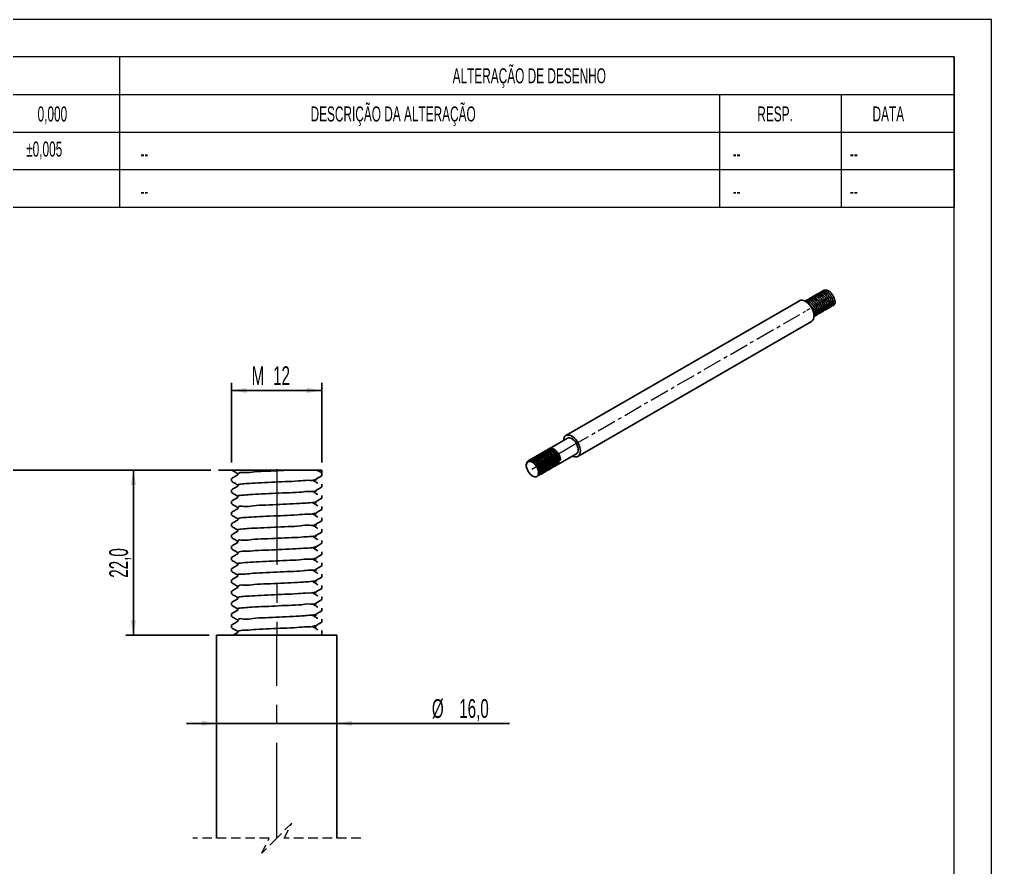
# Model space of a CAD drawing. Header units: millimetres. Extents: x 0 to 210, y 0 to 297.
# Drawn here: x 80.6 to 210, y 184.4 to 297.4 of the extents above; entities that cross this region are included whole.
import ezdxf

# ---------------------------------------------------------------- set-up
doc = ezdxf.new("R2010")
doc.units = ezdxf.units.MM
doc.linetypes.add('CENTERX2', pattern=[20.32, 12.7, -2.54, 2.54, -2.54])
doc.linetypes.add('HIDDEN', pattern=[1.905, 1.27, -0.635])
doc.layers.add('COTAS', color=7, linetype='Continuous')
doc.styles.add('SLDTEXTSTYLE1', font='TXT', dxfattribs={"width": 0.589474})
doc.styles.add('SLDTEXTSTYLE5', font='TXT', dxfattribs={"width": 0.605})
doc.dimstyles.new('SLDDIMSTYLE0', dxfattribs={"dimtxt": 2.5, "dimasz": 2, "dimexe": 0, "dimexo": 0.0625, "dimtad": 1, "dimdec": 1, "dimrnd": 1e-09, "dimzin": 12, "dimdsep": 46, "dimtxsty": 'SLDTEXTSTYLE5', "dimsah": 1, "dimcen": 0.09, "dimadec": 0, "dimazin": 3, "dimtfac": 1, "dimtdec": 3, "dimtofl": 0, "dimtmove": 0, "dimatfit": 3, "dimfxl": 0, "dimfrac": 2, "dimtolj": 1, "dimtzin": 12, "dimarcsym": 0})
doc.dimstyles.new('SLDDIMSTYLE1', dxfattribs={"dimtxt": 2.5, "dimasz": 2, "dimexe": 0, "dimexo": 0.0625, "dimtad": 1, "dimdec": 0, "dimrnd": 1e-09, "dimzin": 12, "dimdsep": 46, "dimtxsty": 'SLDTEXTSTYLE5', "dimsah": 1, "dimcen": 0.09, "dimadec": 0, "dimazin": 3, "dimtfac": 1, "dimtdec": 3, "dimtofl": 0, "dimtmove": 0, "dimatfit": 3, "dimfxl": 0, "dimfrac": 2, "dimtolj": 1, "dimtzin": 12, "dimarcsym": 0})
doc.dimstyles.new('SLDDIMSTYLE2', dxfattribs={"dimtxt": 2.5, "dimasz": 2, "dimexe": 0, "dimexo": 0.0625, "dimtad": 1, "dimdec": 1, "dimrnd": 1e-09, "dimzin": 12, "dimdsep": 46, "dimtxsty": 'SLDTEXTSTYLE5', "dimsah": 1, "dimcen": 0.09, "dimadec": 0, "dimazin": 3, "dimtfac": 1, "dimtdec": 3, "dimtmove": 0, "dimatfit": 0, "dimfxl": 0, "dimfrac": 2, "dimtolj": 1, "dimtzin": 12, "dimarcsym": 0})

# ---------------------------------------------------------------- blocks, each defined once
blk = doc.blocks.new('Bloco2')
at = {"color": 7, "linetype": 'Continuous', "lineweight": 18}
for p, q in [((210.04, 297.06), (0.04, 297.06)), ((210.04, 0.06), (210.04, 297.06)), ((205.04, 292.06), (25.04, 292.06)), ((205.04, 5.06), (205.04, 292.06))]:
    blk.add_line(p, q, dxfattribs=at)
blk = doc.blocks.new('SW_BROKEN_VIEW_0')
at = {"color": 0, "linetype": 'Continuous'}
for p, q in [((-0.77, 127.4), (-3.31, 127.4)), ((-1.56, 19.62), (-4.2, 19.62)), ((0, 0), (-5.55, 0))]:
    blk.add_line(p, q, dxfattribs=at)
blk = doc.blocks.new('_D')
at = {"layer": 'COTAS'}
for p, q in [((106.08, 237.35), (75.83, 237.35)), ((76.83, 237.35), (76.83, 109.95)), ((103.84, 109.95), (75.83, 109.95))]:
    blk.add_line(p, q, dxfattribs=at)
for points in [[(76.83, 237.35), (76.48, 235.35), (77.18, 235.35)], [(76.83, 109.95), (77.18, 111.95), (76.48, 111.95)]]:
    blk.add_solid(points, dxfattribs=at)
at = {"layer": 'COTAS', "insert": (73.61, 169.35), "char_height": 2.5, "attachment_point": 1, "rotation": 90, "style": 'SLDTEXTSTYLE5'}
blk.add_mtext('279,0', dxfattribs=at)
blk = doc.blocks.new('_D_1')
at = {"layer": 'COTAS'}
for p, q in [((106.08, 237.35), (94.75, 237.35)), ((95.75, 237.35), (95.75, 215.35)), ((105.83, 215.35), (94.75, 215.35))]:
    blk.add_line(p, q, dxfattribs=at)
for points in [[(95.75, 237.35), (95.4, 235.35), (96.1, 235.35)], [(95.75, 215.35), (96.1, 217.35), (95.4, 217.35)]]:
    blk.add_solid(points, dxfattribs=at)
at = {"layer": 'COTAS', "insert": (92.53, 223.01), "char_height": 2.5, "attachment_point": 1, "rotation": 90, "style": 'SLDTEXTSTYLE5'}
blk.add_mtext('22,0', dxfattribs=at)
blk = doc.blocks.new('_D_5')
at = {"layer": 'COTAS'}
for p, q in [((108.83, 238.35), (108.83, 248.95)), ((120.83, 238.35), (120.83, 248.95)), ((108.83, 247.95), (120.83, 247.95))]:
    blk.add_line(p, q, dxfattribs=at)
for points in [[(108.83, 247.95), (110.83, 247.6), (110.83, 248.3)], [(120.83, 247.95), (118.83, 248.3), (118.83, 247.6)]]:
    blk.add_solid(points, dxfattribs=at)
at = {"layer": 'COTAS', "char_height": 2.5, "attachment_point": 1, "style": 'SLDTEXTSTYLE5'}
for s, insert in [('M', (111.49, 251.17)), ('12', (114.35, 251.17))]:
    blk.add_mtext(s, dxfattribs=dict(at, insert=insert))
blk = doc.blocks.new('_D_6')
at = {"layer": 'COTAS'}
for p, q in [((106.83, 203.62), (102.83, 203.62)), ((106.83, 203.62), (122.83, 203.62)), ((122.83, 203.62), (145.82, 203.62))]:
    blk.add_line(p, q, dxfattribs=at)
for points in [[(106.83, 203.62), (104.83, 203.97), (104.83, 203.27)], [(122.83, 203.62), (124.83, 203.27), (124.83, 203.97)]]:
    blk.add_solid(points, dxfattribs=at)
at = {"layer": 'COTAS', "char_height": 2.5, "attachment_point": 1, "style": 'SLDTEXTSTYLE5'}
for s, insert in [('%%c', (135.49, 206.84)), ('16,0', (139.13, 206.85))]:
    blk.add_mtext(s, dxfattribs=dict(at, insert=insert))

msp = doc.modelspace()

# ---------------------------------------------------------------- linework, layer by layer
at = {"color": 7, "linetype": 'Continuous', "lineweight": 18}
for p, q in [((205.01, 292.36), (25.01, 292.36)), ((93.95, 272.36), (93.95, 292.36)), ((205.01, 292.36), (205.01, 272.36)), ((25.01, 287.36), (93.95, 287.36)), ((93.95, 287.36), (205.01, 287.36)), ((173.82, 272.36), (173.82, 287.36)), ((190.01, 272.36), (190.01, 287.36)), ((25.01, 282.36), (93.95, 282.36)), ((93.95, 282.36), (205.01, 282.36)), ((25.01, 277.36), (93.95, 277.36)), ((93.95, 277.36), (205.01, 277.36)), ((25.01, 272.36), (93.95, 272.36)), ((93.95, 272.36), (205.01, 272.36))]:
    msp.add_line(p, q, dxfattribs=at)
at = {"color": 7, "linetype": 'Continuous', "lineweight": 25}
for p, q in [((185.71, 260.17), (185.66, 260.14)), ((185.92, 260.3), (185.87, 260.27)), ((186.13, 260.42), (186.08, 260.39)), ((186.34, 260.54), (186.29, 260.51)), ((186.56, 260.66), (186.5, 260.63)), ((186.77, 260.79), (186.72, 260.76)), ((186.98, 260.91), (186.93, 260.88)), ((187.19, 261.03), (187.14, 261)), ((187.41, 261.15), (187.35, 261.12)), ((187.62, 261.28), (187.56, 261.25)), ((188.63, 260.93), (188.57, 260.98)), ((184.44, 259.9), (153.33, 241.94)), ((185.28, 259.93), (185.23, 259.9)), ((185.5, 260.05), (185.44, 260.02)), ((188.23, 258.86), (188.29, 258.89)), ((188.45, 258.98), (188.5, 259.01)), ((188.66, 259.11), (188.71, 259.14)), ((188.87, 259.23), (188.95, 259.27)), ((189.2, 259.82), (189.13, 259.86)), ((189.15, 259.79), (189.2, 259.82)), ((186.37, 257.78), (186.38, 257.79)), ((186.54, 257.88), (186.59, 257.91)), ((186.75, 258), (186.8, 258.03)), ((186.96, 258.13), (187.01, 258.16)), ((187.17, 258.25), (187.23, 258.28)), ((187.39, 258.37), (187.44, 258.4)), ((187.6, 258.49), (187.65, 258.52)), ((187.81, 258.62), (187.86, 258.65)), ((188.02, 258.74), (188.07, 258.77)), ((154.93, 239.17), (186.04, 257.13)), ((153.53, 241.6), (151.1, 240.19)), ((149.88, 239.49), (149.82, 239.46)), ((150.09, 239.61), (150.03, 239.58)), ((150.3, 239.73), (150.25, 239.7)), ((150.51, 239.86), (150.46, 239.83)), ((150.72, 239.98), (150.67, 239.95)), ((150.94, 240.1), (150.88, 240.07)), ((152.19, 238.05), (154.73, 239.52)), ((148.39, 238.63), (148.34, 238.6)), ((148.6, 238.75), (148.55, 238.72)), ((148.82, 238.88), (148.76, 238.85)), ((149.03, 239), (148.97, 238.97)), ((149.24, 239.12), (149.19, 239.09)), ((149.45, 239.24), (149.4, 239.21)), ((149.66, 239.37), (149.61, 239.34)), ((152.62, 238.71), (152.44, 238.74)), ((152.46, 238.62), (152.62, 238.71)), ((108.83, 237.35), (116.82, 237.35)), ((109.64, 236.88), (109.64, 236.7)), ((116.82, 237.35), (119.62, 237.35)), ((119.62, 237.35), (120.18, 237.35)), ((120.83, 237.35), (120.18, 237.35)), ((120.83, 236.98), (120.83, 237.35)), ((120.83, 236.6), (120.83, 236.98)), ((148.06, 238.04), (148.04, 238.03)), ((148.04, 238.03), (148.08, 238.01)), ((148.08, 238.01), (148.06, 238.04)), ((150.07, 236.83), (150.12, 236.86)), ((150.28, 236.95), (150.33, 236.98)), ((150.49, 237.07), (150.55, 237.1)), ((150.7, 237.2), (150.76, 237.23)), ((150.92, 237.32), (150.97, 237.35)), ((151.13, 237.44), (151.18, 237.47)), ((151.34, 237.56), (151.39, 237.59)), ((151.55, 237.69), (151.61, 237.72)), ((151.76, 237.81), (151.82, 237.84)), ((151.98, 237.93), (152.03, 237.96)), ((108.83, 236.23), (108.83, 235.85)), ((120.02, 235.94), (120.02, 236.13)), ((149.64, 236.58), (149.7, 236.61)), ((149.86, 236.71), (149.91, 236.74)), ((108.83, 234.73), (108.83, 234.35)), ((109.64, 235.38), (109.64, 235.2)), ((120.02, 234.44), (120.02, 234.63)), ((120.83, 235.1), (120.83, 235.48)), ((108.83, 233.23), (108.83, 232.85)), ((109.64, 233.88), (109.64, 233.7)), ((120.02, 232.94), (120.02, 233.13)), ((120.83, 233.6), (120.83, 233.98)), ((108.83, 231.73), (108.83, 231.35)), ((109.64, 232.38), (109.64, 232.2)), ((120.83, 232.1), (120.83, 232.48)), ((109.64, 230.88), (109.64, 230.7)), ((120.02, 231.44), (120.02, 231.63)), ((120.83, 230.6), (120.83, 230.98)), ((108.83, 230.23), (108.83, 229.85)), ((109.64, 229.38), (109.64, 229.2)), ((120.02, 229.94), (120.02, 230.13)), ((120.83, 229.1), (120.83, 229.48)), ((108.83, 228.73), (108.83, 228.35)), ((109.64, 227.88), (109.64, 227.7)), ((120.02, 228.44), (120.02, 228.63)), ((120.83, 227.6), (120.83, 227.98)), ((108.83, 227.23), (108.83, 226.85)), ((120.02, 226.94), (120.02, 227.13)), ((108.83, 225.73), (108.83, 225.35)), ((109.64, 226.38), (109.64, 226.2)), ((120.02, 225.44), (120.02, 225.63)), ((120.83, 226.1), (120.83, 226.48)), ((108.83, 224.23), (108.83, 223.85)), ((109.64, 224.88), (109.64, 224.7)), ((120.02, 223.94), (120.02, 224.13)), ((120.83, 224.6), (120.83, 224.98)), ((108.83, 222.73), (108.83, 222.35)), ((109.64, 223.38), (109.64, 223.2)), ((120.02, 222.44), (120.02, 222.63)), ((120.83, 223.1), (120.83, 223.48)), ((109.64, 221.88), (109.64, 221.7)), ((120.83, 221.6), (120.83, 221.98)), ((108.83, 221.23), (108.83, 220.85)), ((109.64, 220.38), (109.64, 220.2)), ((109.64, 220.38), (109.71, 220.36)), ((120.02, 220.94), (120.02, 221.13)), ((120.83, 220.1), (120.83, 220.48)), ((108.83, 219.73), (108.83, 219.35)), ((109.64, 218.88), (109.64, 218.7)), ((120.02, 219.44), (120.02, 219.63)), ((120.83, 218.6), (120.83, 218.98)), ((108.83, 218.23), (108.83, 217.85)), ((120.02, 217.94), (120.02, 218.13)), ((120.83, 217.1), (120.83, 217.48)), ((108.83, 216.73), (108.83, 216.35)), ((109.64, 217.38), (109.64, 217.2)), ((120.02, 216.44), (120.02, 216.63)), ((106.83, 215.35), (106.83, 188.32)), ((122.83, 215.35), (106.83, 215.35)), ((109.64, 215.88), (109.64, 215.7)), ((120.83, 215.35), (120.83, 215.98)), ((122.83, 188.32), (122.83, 215.35))]:
    msp.add_line(p, q, dxfattribs=at)
at = {"color": 7, "linetype": 'HIDDEN', "lineweight": 18}
for p, q in [((116.83, 190.32), (114.83, 188.32)), ((115.83, 188.32), (116.83, 190.32)), ((113.83, 188.32), (103.66, 188.32)), ((114.83, 188.32), (112.83, 186.32)), ((112.83, 186.32), (113.83, 188.32)), ((126.01, 188.32), (115.83, 188.32))]:
    msp.add_line(p, q, dxfattribs=at)
at = {"color": 7, "linetype": 'Continuous', "lineweight": 25, "flags": 128}
for points in [[(186.37, 257.86), (186.35, 258.11), (186.3, 258.37), (186.21, 258.63), (186.09, 258.89), (185.94, 259.13), (185.77, 259.36), (185.59, 259.56), (185.39, 259.72), (185.19, 259.85), (184.99, 259.94), (184.79, 259.98), (184.62, 259.97), (184.46, 259.91), (184.44, 259.9)], [(155.26, 239.9), (155.24, 240.15), (155.19, 240.4), (155.1, 240.67), (154.98, 240.92), (154.83, 241.17), (154.66, 241.4), (154.48, 241.6), (154.28, 241.76), (154.08, 241.89), (153.87, 241.98), (153.68, 242.01), (153.5, 242.01), (153.34, 241.95), (153.21, 241.85), (153.11, 241.71), (153.04, 241.53), (153, 241.32), (153, 241.29)], [(154.97, 240.07), (154.96, 240.28), (154.9, 240.51), (154.81, 240.74), (154.69, 240.96), (154.55, 241.16), (154.39, 241.34), (154.21, 241.48), (154.04, 241.58), (153.86, 241.64), (153.7, 241.65), (153.56, 241.61), (153.53, 241.6)], [(154.2, 239.21), (154.28, 239.17), (154.48, 239.11), (154.66, 239.1), (154.83, 239.13), (154.98, 239.21), (155.1, 239.33), (155.19, 239.49), (155.24, 239.68), (155.26, 239.9)], [(108.85, 237.33), (109.26, 237.1), (109.66, 236.86)], [(120.18, 237.35), (120.54, 237.14), (120.83, 236.98)], [(148.04, 238.03), (148.06, 237.81), (148.12, 237.59), (148.21, 237.36), (148.32, 237.14), (148.47, 236.93), (148.63, 236.76), (148.8, 236.61), (148.98, 236.51), (149.15, 236.45), (149.32, 236.44)], [(120.02, 236.13), (120.42, 236.37), (120.83, 236.6)], [(120.02, 234.63), (120.42, 234.87), (120.83, 235.1)], [(109.66, 233.71), (109.25, 233.48), (108.84, 233.24)], [(120.02, 233.13), (120.42, 233.37), (120.83, 233.6)], [(120.02, 231.63), (120.42, 231.87), (120.83, 232.1)], [(120.02, 230.13), (120.42, 230.37), (120.83, 230.6)], [(109.66, 229.21), (109.25, 228.98), (108.84, 228.74)], [(120.02, 228.63), (120.42, 228.87), (120.83, 229.1)], [(109.66, 227.71), (109.25, 227.48), (108.84, 227.24)], [(120.02, 227.13), (120.42, 227.37), (120.83, 227.6)], [(120.02, 225.63), (120.42, 225.87), (120.83, 226.1)], [(109.66, 224.71), (109.25, 224.48), (108.84, 224.24)], [(120.02, 224.13), (120.42, 224.37), (120.83, 224.6)], [(109.66, 223.21), (109.25, 222.98), (108.84, 222.74)], [(120.02, 222.63), (120.42, 222.87), (120.83, 223.1)], [(109.66, 221.71), (109.25, 221.48), (108.84, 221.24)], [(120.02, 221.13), (120.42, 221.37), (120.83, 221.6)], [(109.66, 220.21), (109.25, 219.98), (108.84, 219.74)], [(120.02, 219.63), (120.42, 219.87), (120.83, 220.1)], [(109.66, 218.71), (109.25, 218.48), (108.84, 218.24)], [(120.02, 218.13), (120.42, 218.37), (120.83, 218.6)], [(109.66, 217.21), (109.25, 216.98), (108.84, 216.74)], [(120.02, 216.63), (120.42, 216.87), (120.83, 217.1)], [(109.66, 215.71), (109.25, 215.48), (109.03, 215.35)]]:
    msp.add_lwpolyline(points, dxfattribs=at)
at = {"color": 7, "linetype": 'Continuous', "lineweight": 25}
for centre, radius, start, end in [((188.6, 259.76), 0.597, 305.3258, 5.9863), ((185.57, 257.78), 0.8, 305.501, 5.8112), ((154.38, 240), 0.597, 305.3258, 5.9863)]:
    msp.add_arc(centre, radius, start, end, dxfattribs=at)
for points, knots in [([(187.01, 258.16), (187.02, 258.16), (187.09, 258.18), (187.17, 258.31), (187.23, 258.5), (187.24, 258.74), (187.2, 259), (187.07, 259.33), (186.88, 259.65), (186.64, 259.93), (186.37, 260.13), (186.1, 260.23), (185.87, 260.25), (185.76, 260.19), (185.71, 260.16)], [0, 0, 0, 0, 0.005916, 0.103334, 0.201764, 0.250085, 0.34729, 0.445793, 0.542118, 0.640456, 0.738072, 0.834887, 0.933481, 1, 1, 1, 1]), ([(187.23, 258.28), (187.23, 258.28), (187.3, 258.3), (187.38, 258.43), (187.45, 258.62), (187.45, 258.86), (187.41, 259.12), (187.28, 259.46), (187.09, 259.78), (186.85, 260.05), (186.58, 260.25), (186.31, 260.36), (186.08, 260.37), (185.97, 260.31), (185.93, 260.29)], [0, 0, 0, 0, 0.005916, 0.103334, 0.201764, 0.250085, 0.34729, 0.445793, 0.542118, 0.640456, 0.738072, 0.834887, 0.933481, 1, 1, 1, 1]), ([(187.44, 258.4), (187.44, 258.41), (187.51, 258.42), (187.6, 258.55), (187.66, 258.75), (187.67, 258.98), (187.62, 259.25), (187.5, 259.58), (187.3, 259.9), (187.06, 260.17), (186.79, 260.37), (186.52, 260.48), (186.29, 260.5), (186.18, 260.43), (186.14, 260.41)], [0, 0, 0, 0, 0.005916, 0.103334, 0.201764, 0.250085, 0.34729, 0.445793, 0.542118, 0.640456, 0.738072, 0.834887, 0.933481, 1, 1, 1, 1]), ([(187.65, 258.53), (187.65, 258.53), (187.72, 258.55), (187.81, 258.68), (187.87, 258.87), (187.88, 259.1), (187.84, 259.37), (187.71, 259.7), (187.52, 260.02), (187.27, 260.29), (187.01, 260.49), (186.73, 260.6), (186.5, 260.62), (186.39, 260.56), (186.35, 260.53)], [0, 0, 0, 0, 0.005916, 0.103334, 0.201764, 0.250085, 0.34729, 0.445793, 0.542118, 0.640456, 0.738072, 0.834887, 0.933481, 1, 1, 1, 1]), ([(187.86, 258.65), (187.87, 258.65), (187.94, 258.67), (188.02, 258.8), (188.08, 258.99), (188.09, 259.23), (188.05, 259.49), (187.92, 259.82), (187.73, 260.14), (187.49, 260.42), (187.22, 260.62), (186.95, 260.72), (186.72, 260.74), (186.61, 260.68), (186.56, 260.65)], [0, 0, 0, 0, 0.005916, 0.103334, 0.201764, 0.250085, 0.34729, 0.445793, 0.542118, 0.640456, 0.738072, 0.834887, 0.933481, 1, 1, 1, 1]), ([(187.49, 260.39), (187.4, 260.46), (187.22, 260.59), (186.95, 260.66), (186.8, 260.6), (186.73, 260.58)], [0, 0, 0, 0, 0.329267, 0.670429, 1, 1, 1, 1]), ([(188.07, 258.77), (188.08, 258.77), (188.15, 258.79), (188.23, 258.92), (188.29, 259.11), (188.3, 259.35), (188.26, 259.61), (188.13, 259.95), (187.94, 260.27), (187.7, 260.54), (187.43, 260.74), (187.16, 260.85), (186.93, 260.86), (186.82, 260.8), (186.77, 260.78)], [0, 0, 0, 0, 0.005916, 0.103334, 0.201764, 0.250085, 0.34729, 0.445793, 0.542118, 0.640456, 0.738072, 0.834887, 0.933481, 1, 1, 1, 1]), ([(188.29, 258.89), (188.29, 258.9), (188.36, 258.91), (188.45, 259.04), (188.51, 259.23), (188.51, 259.47), (188.47, 259.74), (188.34, 260.07), (188.15, 260.39), (187.91, 260.66), (187.64, 260.86), (187.37, 260.97), (187.14, 260.99), (187.03, 260.92), (186.99, 260.9)], [0, 0, 0, 0, 0.005916, 0.103334, 0.201764, 0.250085, 0.34729, 0.445793, 0.542118, 0.640456, 0.738072, 0.834887, 0.933481, 1, 1, 1, 1]), ([(188.5, 259.02), (188.5, 259.02), (188.57, 259.04), (188.66, 259.17), (188.72, 259.36), (188.73, 259.59), (188.68, 259.86), (188.56, 260.19), (188.36, 260.51), (188.12, 260.78), (187.85, 260.98), (187.58, 261.09), (187.35, 261.11), (187.24, 261.05), (187.2, 261.02)], [0, 0, 0, 0, 0.005916, 0.103334, 0.201764, 0.250085, 0.34729, 0.445793, 0.542118, 0.640456, 0.738072, 0.834887, 0.933481, 1, 1, 1, 1]), ([(188.14, 260.75), (188.06, 260.81), (187.88, 260.95), (187.62, 261.01), (187.43, 261), (187.37, 260.94), (187.37, 260.94)], [0, 0, 0, 0, 0.303815, 0.638558, 0.973292, 1, 1, 1, 1]), ([(188.71, 259.14), (188.71, 259.14), (188.78, 259.16), (188.87, 259.29), (188.93, 259.48), (188.94, 259.72), (188.9, 259.98), (188.77, 260.31), (188.58, 260.63), (188.33, 260.9), (188.07, 261.11), (187.8, 261.21), (187.57, 261.23), (187.46, 261.17), (187.41, 261.14)], [0, 0, 0, 0, 0.005916, 0.103334, 0.201764, 0.250085, 0.34729, 0.445793, 0.542118, 0.640456, 0.738072, 0.834887, 0.933481, 1, 1, 1, 1]), ([(189.15, 259.79), (189.13, 259.9), (189.11, 260.1), (188.98, 260.44), (188.79, 260.76), (188.55, 261.03), (188.28, 261.23), (188.01, 261.34), (187.78, 261.35), (187.67, 261.29), (187.62, 261.27)], [0, 0, 0, 0, 0.1296216, 0.2609732, 0.3894209, 0.5205537, 0.6507232, 0.7798245, 0.911298, 1, 1, 1, 1]), ([(186.38, 257.79), (186.38, 257.79), (186.45, 257.81), (186.54, 257.94), (186.6, 258.13), (186.6, 258.37), (186.56, 258.63), (186.44, 258.97), (186.24, 259.29), (186, 259.56), (185.73, 259.76), (185.46, 259.86), (185.27, 259.89), (185.19, 259.85), (185.17, 259.84)], [0, 0, 0, 0, 0.006191, 0.108144, 0.211156, 0.261727, 0.363457, 0.466545, 0.567353, 0.670269, 0.772429, 0.873751, 0.976934, 1, 1, 1, 1]), ([(186.59, 257.91), (186.59, 257.92), (186.66, 257.93), (186.75, 258.06), (186.81, 258.26), (186.82, 258.49), (186.78, 258.76), (186.65, 259.09), (186.46, 259.41), (186.21, 259.68), (185.94, 259.88), (185.67, 259.99), (185.44, 260.01), (185.33, 259.94), (185.29, 259.92)], [0, 0, 0, 0, 0.005916, 0.103334, 0.201764, 0.250085, 0.34729, 0.445793, 0.542118, 0.640456, 0.738072, 0.834887, 0.933481, 1, 1, 1, 1]), ([(186.36, 257.98), (186.37, 258.01), (186.39, 258.07), (186.39, 258.25), (186.35, 258.51), (186.22, 258.84), (186.03, 259.16), (185.79, 259.43), (185.6, 259.59), (185.5, 259.63), (185.48, 259.64)], [0, 0, 0, 0, 0.058647, 0.141454, 0.308034, 0.476836, 0.641907, 0.810428, 0.977711, 1, 1, 1, 1]), ([(186.8, 258.04), (186.8, 258.04), (186.87, 258.06), (186.96, 258.19), (187.02, 258.38), (187.03, 258.61), (186.99, 258.88), (186.86, 259.21), (186.67, 259.53), (186.43, 259.8), (186.16, 260), (185.89, 260.11), (185.66, 260.13), (185.55, 260.07), (185.5, 260.04)], [0, 0, 0, 0, 0.005916, 0.103334, 0.201764, 0.250085, 0.34729, 0.445793, 0.542118, 0.640456, 0.738072, 0.834887, 0.933481, 1, 1, 1, 1]), ([(187.02, 258.37), (187.05, 258.38), (187.14, 258.42), (187.22, 258.6), (187.21, 258.8), (187.21, 258.89)], [0, 0, 0, 0, 0.200136, 0.620637, 1, 1, 1, 1]), ([(188.5, 259.22), (188.54, 259.24), (188.63, 259.29), (188.71, 259.48), (188.69, 259.67), (188.69, 259.76)], [0, 0, 0, 0, 0.229263, 0.638744, 1, 1, 1, 1]), ([(186.38, 258), (186.42, 258.02), (186.51, 258.07), (186.59, 258.26), (186.57, 258.46), (186.56, 258.55)], [0, 0, 0, 0, 0.238734, 0.644302, 1, 1, 1, 1]), ([(149.74, 239.38), (149.74, 239.39), (149.79, 239.47), (149.96, 239.52), (150.23, 239.52), (150.53, 239.39), (150.81, 239.15), (151.06, 238.84), (151.25, 238.48), (151.35, 238.13), (151.36, 237.8), (151.27, 237.56), (151.16, 237.43), (151.06, 237.42), (151.04, 237.42)], [0, 0, 0, 0, 0.010237, 0.105657, 0.203166, 0.298737, 0.395767, 0.492403, 0.588312, 0.685717, 0.781078, 0.87852, 0.97433, 1, 1, 1, 1]), ([(149.88, 239.48), (149.93, 239.5), (150.05, 239.57), (150.3, 239.54), (150.59, 239.41), (150.88, 239.17), (151.12, 238.86), (151.31, 238.5), (151.41, 238.15), (151.41, 237.82), (151.33, 237.6), (151.24, 237.49), (151.18, 237.47), (151.18, 237.47)], [0, 0, 0, 0, 0.069772, 0.176339, 0.280713, 0.386837, 0.492314, 0.597244, 0.703641, 0.807862, 0.91438, 0.9994, 1, 1, 1, 1]), ([(149.95, 239.51), (149.95, 239.51), (150, 239.59), (150.18, 239.65), (150.44, 239.64), (150.74, 239.51), (151.03, 239.27), (151.27, 238.96), (151.46, 238.61), (151.56, 238.25), (151.57, 237.93), (151.49, 237.68), (151.37, 237.55), (151.27, 237.54), (151.25, 237.54)], [0, 0, 0, 0, 0.010237, 0.105657, 0.203166, 0.298737, 0.395767, 0.492403, 0.588312, 0.685717, 0.781078, 0.87852, 0.97433, 1, 1, 1, 1]), ([(150.09, 239.6), (150.14, 239.63), (150.26, 239.69), (150.51, 239.67), (150.8, 239.53), (151.09, 239.29), (151.34, 238.98), (151.52, 238.62), (151.62, 238.27), (151.62, 237.95), (151.54, 237.72), (151.45, 237.61), (151.39, 237.59), (151.39, 237.59)], [0, 0, 0, 0, 0.069772, 0.176339, 0.280713, 0.386837, 0.492314, 0.597244, 0.703641, 0.807862, 0.91438, 0.9994, 1, 1, 1, 1]), ([(150.16, 239.63), (150.16, 239.64), (150.22, 239.72), (150.39, 239.77), (150.65, 239.77), (150.95, 239.63), (151.24, 239.4), (151.49, 239.08), (151.67, 238.73), (151.77, 238.37), (151.78, 238.05), (151.7, 237.81), (151.58, 237.67), (151.49, 237.66), (151.47, 237.66)], [0, 0, 0, 0, 0.010237, 0.105657, 0.203166, 0.298737, 0.395767, 0.492403, 0.588312, 0.685717, 0.781078, 0.87852, 0.97433, 1, 1, 1, 1]), ([(150.31, 239.72), (150.35, 239.75), (150.47, 239.82), (150.72, 239.79), (151.01, 239.66), (151.3, 239.42), (151.55, 239.1), (151.73, 238.75), (151.83, 238.39), (151.84, 238.07), (151.75, 237.85), (151.66, 237.73), (151.61, 237.72), (151.61, 237.72)], [0, 0, 0, 0, 0.069772, 0.176339, 0.280713, 0.386837, 0.492314, 0.597244, 0.703641, 0.807862, 0.91438, 0.9994, 1, 1, 1, 1]), ([(150.37, 239.75), (150.38, 239.76), (150.43, 239.84), (150.6, 239.89), (150.87, 239.89), (151.16, 239.75), (151.45, 239.52), (151.7, 239.21), (151.88, 238.85), (151.99, 238.5), (152, 238.17), (151.91, 237.93), (151.79, 237.8), (151.7, 237.79), (151.68, 237.78)], [0, 0, 0, 0, 0.010237, 0.105657, 0.203166, 0.298737, 0.395767, 0.492403, 0.588312, 0.685717, 0.781078, 0.87852, 0.97433, 1, 1, 1, 1]), ([(150.52, 239.84), (150.57, 239.87), (150.68, 239.94), (150.93, 239.91), (151.23, 239.78), (151.51, 239.54), (151.76, 239.23), (151.94, 238.87), (152.04, 238.51), (152.05, 238.19), (151.96, 237.97), (151.88, 237.86), (151.82, 237.84), (151.82, 237.84)], [0, 0, 0, 0, 0.069772, 0.176339, 0.280713, 0.386837, 0.492314, 0.597244, 0.703641, 0.807862, 0.91438, 0.9994, 1, 1, 1, 1]), ([(150.58, 239.87), (150.59, 239.88), (150.64, 239.96), (150.81, 240.01), (151.08, 240.01), (151.37, 239.88), (151.66, 239.64), (151.91, 239.33), (152.1, 238.97), (152.2, 238.62), (152.21, 238.29), (152.12, 238.05), (152.01, 237.92), (151.91, 237.91), (151.89, 237.91)], [0, 0, 0, 0, 0.010237, 0.105657, 0.203166, 0.298737, 0.395767, 0.492403, 0.588312, 0.685717, 0.781078, 0.87852, 0.97433, 1, 1, 1, 1]), ([(150.73, 239.97), (150.78, 239.99), (150.89, 240.06), (151.14, 240.03), (151.44, 239.9), (151.73, 239.66), (151.97, 239.35), (152.15, 238.99), (152.25, 238.64), (152.26, 238.31), (152.17, 238.09), (152.09, 237.98), (152.03, 237.96), (152.03, 237.96)], [0, 0, 0, 0, 0.0697724, 0.1763388, 0.2807133, 0.3868367, 0.492314, 0.5972439, 0.7036407, 0.807862, 0.91438, 0.9994005, 1, 1, 1, 1]), ([(150.8, 240), (150.8, 240), (150.85, 240.08), (151.02, 240.14), (151.29, 240.13), (151.59, 240), (151.87, 239.76), (152.12, 239.45), (152.31, 239.1), (152.41, 238.74), (152.42, 238.42), (152.33, 238.17), (152.22, 238.04), (152.12, 238.03), (152.1, 238.03)], [0, 0, 0, 0, 0.010237, 0.105657, 0.203166, 0.298737, 0.395767, 0.492403, 0.588312, 0.685717, 0.781078, 0.87852, 0.97433, 1, 1, 1, 1]), ([(150.94, 240.09), (150.99, 240.11), (151.11, 240.18), (151.36, 240.16), (151.65, 240.02), (151.94, 239.78), (152.18, 239.47), (152.37, 239.11), (152.45, 238.82), (152.46, 238.67), (152.46, 238.62)], [0, 0, 0, 0, 0.0930224, 0.2350997, 0.3742546, 0.515741, 0.6563662, 0.7962616, 0.9381127, 1, 1, 1, 1]), ([(151.01, 240.12), (151.01, 240.13), (151.06, 240.21), (151.24, 240.26), (151.5, 240.26), (151.8, 240.12), (152.09, 239.89), (152.34, 239.57), (152.52, 239.22), (152.61, 238.92), (152.62, 238.76), (152.62, 238.71)], [0, 0, 0, 0, 0.013989, 0.144386, 0.277637, 0.408239, 0.540836, 0.672894, 0.803959, 0.937069, 1, 1, 1, 1]), ([(148.06, 238.04), (148.08, 238.14), (148.1, 238.35), (148.25, 238.57), (148.47, 238.67), (148.75, 238.66), (149.04, 238.53), (149.33, 238.3), (149.58, 237.98), (149.76, 237.63), (149.87, 237.27), (149.87, 236.95), (149.79, 236.7), (149.66, 236.57), (149.56, 236.56), (149.53, 236.56)], [0, 0, 0, 0, 0.080527, 0.161878, 0.241698, 0.323265, 0.40321, 0.484376, 0.565213, 0.645441, 0.726922, 0.806691, 0.888202, 0.968348, 1, 1, 1, 1]), ([(148.79, 238.43), (148.75, 238.46), (148.7, 238.47), (148.61, 238.5), (148.57, 238.51), (148.48, 238.51), (148.44, 238.51), (148.37, 238.49), (148.33, 238.48), (148.27, 238.44), (148.24, 238.41), (148.18, 238.35), (148.16, 238.32), (148.12, 238.24), (148.11, 238.2), (148.09, 238.11), (148.08, 238.06), (148.08, 238.01)], [0, 0, 0, 0, 0.125, 0.125, 0.25, 0.25, 0.375, 0.375, 0.5, 0.5, 0.625, 0.625, 0.75, 0.75, 0.875, 0.875, 1, 1, 1, 1]), ([(148.4, 238.62), (148.44, 238.65), (148.56, 238.71), (148.81, 238.69), (149.1, 238.55), (149.39, 238.32), (149.64, 238), (149.82, 237.64), (149.92, 237.29), (149.93, 236.97), (149.84, 236.74), (149.75, 236.63), (149.7, 236.61), (149.7, 236.61)], [0, 0, 0, 0, 0.069772, 0.176339, 0.280713, 0.386837, 0.492314, 0.597244, 0.703641, 0.807862, 0.91438, 0.9994, 1, 1, 1, 1]), ([(148.46, 238.65), (148.47, 238.66), (148.52, 238.74), (148.69, 238.79), (148.96, 238.79), (149.25, 238.65), (149.54, 238.42), (149.79, 238.11), (149.97, 237.75), (150.08, 237.39), (150.09, 237.07), (150, 236.83), (149.88, 236.69), (149.79, 236.68), (149.77, 236.68)], [0, 0, 0, 0, 0.010237, 0.1056574, 0.2031663, 0.2987367, 0.3957668, 0.4924027, 0.588312, 0.6857174, 0.7810777, 0.87852, 0.9743299, 1, 1, 1, 1]), ([(148.61, 238.74), (148.66, 238.77), (148.77, 238.84), (149.02, 238.81), (149.32, 238.68), (149.6, 238.44), (149.85, 238.12), (150.03, 237.77), (150.13, 237.41), (150.14, 237.09), (150.05, 236.87), (149.97, 236.75), (149.91, 236.74), (149.91, 236.74)], [0, 0, 0, 0, 0.069772, 0.176339, 0.280713, 0.386837, 0.492314, 0.597244, 0.703641, 0.807862, 0.91438, 0.9994, 1, 1, 1, 1]), ([(148.67, 238.77), (148.68, 238.78), (148.73, 238.86), (148.9, 238.91), (149.17, 238.91), (149.47, 238.77), (149.75, 238.54), (150, 238.23), (150.19, 237.87), (150.29, 237.52), (150.3, 237.19), (150.21, 236.95), (150.1, 236.82), (150, 236.81), (149.98, 236.81)], [0, 0, 0, 0, 0.010237, 0.105657, 0.203166, 0.298737, 0.395767, 0.492403, 0.588312, 0.685717, 0.781078, 0.87852, 0.97433, 1, 1, 1, 1]), ([(148.79, 238.43), (148.86, 238.4), (149.01, 238.33), (149.23, 238.15), (149.43, 237.89), (149.59, 237.59), (149.68, 237.31), (149.68, 237.17), (149.68, 237.11)], [0, 0, 0, 0, 0.156003, 0.315454, 0.504728, 0.692577, 0.883359, 1, 1, 1, 1]), ([(149.34, 237.95), (149.26, 238.06), (149.17, 238.17), (148.99, 238.33), (148.89, 238.39), (148.79, 238.43)], [0, 0, 0, 0, 0.5, 0.5, 1, 1, 1, 1]), ([(148.82, 238.86), (148.87, 238.89), (148.99, 238.96), (149.24, 238.93), (149.53, 238.8), (149.82, 238.56), (150.06, 238.25), (150.25, 237.89), (150.34, 237.53), (150.35, 237.21), (150.27, 236.99), (150.18, 236.88), (150.12, 236.86), (150.12, 236.86)], [0, 0, 0, 0, 0.069772, 0.176339, 0.280713, 0.386837, 0.492314, 0.597244, 0.703641, 0.807862, 0.91438, 0.9994, 1, 1, 1, 1]), ([(148.89, 238.89), (148.89, 238.9), (148.94, 238.98), (149.12, 239.03), (149.38, 239.03), (149.68, 238.9), (149.96, 238.66), (150.21, 238.35), (150.4, 237.99), (150.5, 237.64), (150.51, 237.31), (150.43, 237.07), (150.31, 236.94), (150.21, 236.93), (150.19, 236.93)], [0, 0, 0, 0, 0.010237, 0.105657, 0.203166, 0.298737, 0.395767, 0.492403, 0.588312, 0.685717, 0.781078, 0.87852, 0.97433, 1, 1, 1, 1]), ([(149.03, 238.99), (149.08, 239.01), (149.2, 239.08), (149.45, 239.05), (149.74, 238.92), (150.03, 238.68), (150.28, 238.37), (150.46, 238.01), (150.56, 237.66), (150.56, 237.33), (150.48, 237.11), (150.39, 237), (150.33, 236.98), (150.33, 236.98)], [0, 0, 0, 0, 0.069772, 0.176339, 0.280713, 0.386837, 0.492314, 0.597244, 0.703641, 0.807862, 0.91438, 0.9994, 1, 1, 1, 1]), ([(149.1, 239.02), (149.1, 239.02), (149.16, 239.1), (149.33, 239.16), (149.59, 239.15), (149.89, 239.02), (150.18, 238.79), (150.43, 238.47), (150.61, 238.12), (150.71, 237.76), (150.72, 237.44), (150.64, 237.19), (150.52, 237.06), (150.43, 237.05), (150.4, 237.05)], [0, 0, 0, 0, 0.010237, 0.105657, 0.203166, 0.298737, 0.395767, 0.492403, 0.588312, 0.685717, 0.781078, 0.87852, 0.97433, 1, 1, 1, 1]), ([(149.25, 239.11), (149.29, 239.14), (149.41, 239.2), (149.66, 239.18), (149.95, 239.04), (150.24, 238.81), (150.49, 238.49), (150.67, 238.13), (150.77, 237.78), (150.78, 237.46), (150.69, 237.23), (150.6, 237.12), (150.55, 237.1), (150.55, 237.1)], [0, 0, 0, 0, 0.069772, 0.176339, 0.280713, 0.386837, 0.492314, 0.597244, 0.703641, 0.807862, 0.91438, 0.9994, 1, 1, 1, 1]), ([(149.31, 239.14), (149.32, 239.15), (149.37, 239.23), (149.54, 239.28), (149.81, 239.28), (150.1, 239.14), (150.39, 238.91), (150.64, 238.6), (150.82, 238.24), (150.93, 237.88), (150.94, 237.56), (150.85, 237.32), (150.73, 237.18), (150.64, 237.17), (150.62, 237.17)], [0, 0, 0, 0, 0.010237, 0.105657, 0.203166, 0.298737, 0.395767, 0.492403, 0.588312, 0.685717, 0.781078, 0.87852, 0.97433, 1, 1, 1, 1]), ([(149.46, 239.23), (149.5, 239.26), (149.62, 239.33), (149.87, 239.3), (150.17, 239.17), (150.45, 238.93), (150.7, 238.61), (150.88, 238.26), (150.98, 237.9), (150.99, 237.58), (150.9, 237.36), (150.81, 237.24), (150.76, 237.23), (150.76, 237.23)], [0, 0, 0, 0, 0.069772, 0.176339, 0.280713, 0.386837, 0.492314, 0.597244, 0.703641, 0.807862, 0.91438, 0.9994, 1, 1, 1, 1]), ([(149.52, 239.26), (149.53, 239.27), (149.58, 239.35), (149.75, 239.4), (150.02, 239.4), (150.31, 239.26), (150.6, 239.03), (150.85, 238.72), (151.04, 238.36), (151.14, 238.01), (151.15, 237.68), (151.06, 237.44), (150.95, 237.31), (150.85, 237.3), (150.83, 237.29)], [0, 0, 0, 0, 0.010237, 0.105657, 0.203166, 0.298737, 0.395767, 0.492403, 0.588312, 0.685717, 0.781078, 0.87852, 0.97433, 1, 1, 1, 1]), ([(149.67, 239.35), (149.72, 239.38), (149.83, 239.45), (150.08, 239.42), (150.38, 239.29), (150.66, 239.05), (150.91, 238.74), (151.09, 238.38), (151.19, 238.02), (151.2, 237.7), (151.11, 237.48), (151.03, 237.37), (150.97, 237.35), (150.97, 237.35)], [0, 0, 0, 0, 0.069772, 0.176339, 0.280713, 0.386837, 0.492314, 0.597244, 0.703641, 0.807862, 0.91438, 0.9994, 1, 1, 1, 1]), ([(116.82, 237.35), (116.35, 237.33), (115.27, 237.28), (113.63, 237.19), (111.98, 237.16), (110.77, 236.96), (109.95, 237.09), (109.74, 236.9), (109.72, 236.88)], [0, 0, 0, 0, 0.19444, 0.454521, 0.696383, 0.879721, 0.988031, 1, 1, 1, 1]), ([(149.32, 236.44), (149.37, 236.45), (149.42, 236.47), (149.51, 236.53), (149.55, 236.57), (149.61, 236.66), (149.64, 236.72), (149.67, 236.84), (149.68, 236.91), (149.68, 237.02), (149.68, 237.06), (149.68, 237.14), (149.67, 237.22), (149.65, 237.3), (149.63, 237.39), (149.61, 237.43), (149.57, 237.56), (149.53, 237.64), (149.44, 237.8), (149.39, 237.88), (149.34, 237.95)], [0, 0, 0, 0, 0.125, 0.125, 0.25, 0.25, 0.375, 0.375, 0.5, 0.5, 0.5625, 0.5625, 0.625, 0.6875, 0.6875, 0.75, 0.75, 0.875, 0.875, 1, 1, 1, 1]), ([(109.66, 236.71), (109.52, 236.63), (109.25, 236.48), (108.98, 236.32), (108.84, 236.24)], [0, 0, 0, 0, 0.499929, 1, 1, 1, 1]), ([(108.85, 235.83), (108.98, 235.75), (109.25, 235.6), (109.51, 235.45), (109.64, 235.37)], [0, 0, 0, 0, 0.512823, 1, 1, 1, 1]), ([(119.95, 236.13), (119.92, 236.11), (119.66, 235.94), (118.85, 236.03), (117.59, 235.86), (115.95, 235.81), (114.13, 235.72), (112.5, 235.66), (110.92, 235.54), (110.38, 235.54), (109.54, 235.4), (109.68, 235.37), (109.71, 235.36)], [0, 0, 0, 0, 0.011352, 0.088624, 0.216439, 0.383284, 0.561167, 0.733487, 0.872126, 0.963174, 0.993187, 1, 1, 1, 1]), ([(120.31, 235.58), (120.19, 235.65), (119.94, 235.81), (119.69, 235.96), (119.57, 236.04)], [0, 0, 0, 0, 0.509295, 1, 1, 1, 1]), ([(109.66, 235.21), (109.52, 235.13), (109.25, 234.98), (108.98, 234.82), (108.84, 234.74)], [0, 0, 0, 0, 0.499929, 1, 1, 1, 1]), ([(108.85, 234.33), (108.98, 234.25), (109.25, 234.1), (109.51, 233.95), (109.64, 233.87)], [0, 0, 0, 0, 0.512819, 1, 1, 1, 1]), ([(119.94, 234.63), (119.95, 234.62), (120.09, 234.44), (118.89, 234.58), (118.15, 234.37), (116.42, 234.35), (114.68, 234.25), (112.98, 234.17), (111.29, 234.1), (110.63, 234), (109.5, 233.97), (109.71, 233.88), (109.75, 233.86)], [0, 0, 0, 0, 0.004356, 0.063291, 0.1769, 0.333835, 0.510277, 0.685833, 0.836572, 0.942388, 0.991069, 1, 1, 1, 1]), ([(120.31, 234.08), (120.19, 234.15), (119.94, 234.31), (119.69, 234.47), (119.56, 234.55)], [0, 0, 0, 0, 0.50032, 1, 1, 1, 1]), ([(119.98, 233.13), (119.99, 233.13), (120.15, 233.08), (119.11, 232.99), (118.56, 232.94), (116.89, 232.85), (115.23, 232.78), (113.45, 232.67), (111.78, 232.67), (110.74, 232.4), (109.8, 232.64), (109.73, 232.4), (109.73, 232.38)], [0, 0, 0, 0, 0.003538, 0.044025, 0.144026, 0.290302, 0.46585, 0.644127, 0.80685, 0.927664, 0.995404, 1, 1, 1, 1]), ([(120.31, 232.58), (120.19, 232.65), (119.94, 232.81), (119.69, 232.97), (119.56, 233.05)], [0, 0, 0, 0, 0.50032, 1, 1, 1, 1]), ([(109.66, 232.21), (109.52, 232.13), (109.25, 231.98), (108.98, 231.82), (108.84, 231.74)], [0, 0, 0, 0, 0.499929, 1, 1, 1, 1]), ([(108.85, 232.83), (108.98, 232.75), (109.25, 232.6), (109.51, 232.45), (109.64, 232.37)], [0, 0, 0, 0, 0.512827, 1, 1, 1, 1]), ([(109.66, 230.71), (109.52, 230.63), (109.25, 230.48), (108.98, 230.32), (108.84, 230.24)], [0, 0, 0, 0, 0.499929, 1, 1, 1, 1]), ([(108.85, 231.33), (108.98, 231.25), (109.25, 231.1), (109.51, 230.95), (109.64, 230.87)], [0, 0, 0, 0, 0.512823, 1, 1, 1, 1]), ([(119.97, 231.63), (119.92, 231.61), (119.59, 231.47), (118.75, 231.49), (117.42, 231.37), (115.75, 231.3), (113.96, 231.21), (112.28, 231.15), (110.94, 231.03), (110.09, 231.04), (109.75, 230.91), (109.69, 230.88)], [0, 0, 0, 0, 0.018583, 0.102936, 0.236878, 0.408002, 0.587613, 0.759318, 0.894407, 0.980221, 1, 1, 1, 1]), ([(120.31, 231.08), (120.19, 231.15), (119.94, 231.31), (119.69, 231.47), (119.56, 231.55)], [0, 0, 0, 0, 0.500315, 1, 1, 1, 1]), ([(108.85, 229.83), (108.98, 229.75), (109.25, 229.6), (109.51, 229.45), (109.64, 229.37)], [0, 0, 0, 0, 0.512819, 1, 1, 1, 1]), ([(119.94, 230.13), (119.93, 230.12), (119.91, 229.87), (118.91, 230.12), (117.93, 229.84), (116.25, 229.84), (114.48, 229.74), (112.8, 229.66), (111.15, 229.58), (110.53, 229.52), (109.5, 229.43), (109.7, 229.37), (109.74, 229.36)], [0, 0, 0, 0, 0.004395, 0.070146, 0.189014, 0.34989, 0.526968, 0.701717, 0.848154, 0.948801, 0.990652, 1, 1, 1, 1]), ([(120.31, 229.58), (120.19, 229.65), (119.94, 229.81), (119.69, 229.97), (119.56, 230.05)], [0, 0, 0, 0, 0.50032, 1, 1, 1, 1]), ([(108.85, 228.33), (108.98, 228.25), (109.25, 228.1), (109.51, 227.95), (109.64, 227.87)], [0, 0, 0, 0, 0.512827, 1, 1, 1, 1]), ([(119.96, 228.63), (119.97, 228.63), (120.16, 228.55), (119.03, 228.51), (118.42, 228.42), (116.72, 228.35), (115.03, 228.27), (113.28, 228.17), (111.56, 228.16), (110.78, 227.92), (109.6, 228.1), (109.72, 227.89), (109.72, 227.88)], [0, 0, 0, 0, 0.004838, 0.052133, 0.157221, 0.307654, 0.483853, 0.661253, 0.819856, 0.935225, 0.996041, 1, 1, 1, 1]), ([(120.31, 228.08), (120.19, 228.15), (119.94, 228.31), (119.7, 228.46), (119.58, 228.54)], [0, 0, 0, 0, 0.510713, 1, 1, 1, 1]), ([(108.85, 226.83), (108.98, 226.75), (109.25, 226.6), (109.51, 226.45), (109.64, 226.37)], [0, 0, 0, 0, 0.512827, 1, 1, 1, 1]), ([(120, 227.13), (119.91, 227.11), (119.53, 226.98), (118.63, 226.97), (117.25, 226.86), (115.56, 226.79), (113.76, 226.7), (112.11, 226.65), (110.83, 226.5), (110.02, 226.57), (109.75, 226.4), (109.71, 226.38)], [0, 0, 0, 0, 0.027402, 0.117809, 0.256481, 0.42976, 0.609159, 0.778075, 0.908123, 0.987551, 1, 1, 1, 1]), ([(120.31, 226.58), (120.19, 226.65), (119.94, 226.81), (119.69, 226.97), (119.56, 227.05)], [0, 0, 0, 0, 0.5003243, 1, 1, 1, 1]), ([(109.66, 226.21), (109.52, 226.13), (109.25, 225.98), (108.98, 225.82), (108.84, 225.74)], [0, 0, 0, 0, 0.499929, 1, 1, 1, 1]), ([(108.85, 225.33), (108.98, 225.25), (109.25, 225.1), (109.51, 224.95), (109.64, 224.87)], [0, 0, 0, 0, 0.512819, 1, 1, 1, 1]), ([(119.94, 225.63), (119.92, 225.62), (119.73, 225.41), (118.91, 225.57), (117.73, 225.35), (116.08, 225.33), (114.28, 225.23), (112.63, 225.16), (111.02, 225.06), (110.44, 225.03), (109.52, 224.91), (109.69, 224.87), (109.73, 224.86)], [0, 0, 0, 0, 0.007412, 0.079854, 0.203897, 0.368339, 0.545912, 0.719404, 0.861369, 0.956583, 0.991589, 1, 1, 1, 1]), ([(120.31, 225.08), (120.19, 225.15), (119.94, 225.31), (119.69, 225.47), (119.56, 225.55)], [0, 0, 0, 0, 0.50032, 1, 1, 1, 1]), ([(119.94, 224.13), (119.96, 224.12), (120.14, 224), (118.94, 224.04), (118.27, 223.89), (116.54, 223.85), (114.83, 223.76), (113.11, 223.67), (111.39, 223.62), (110.72, 223.47), (109.52, 223.51), (109.7, 223.39), (109.71, 223.38)], [0, 0, 0, 0, 0.00487, 0.058995, 0.169202, 0.323741, 0.50045, 0.677142, 0.831553, 0.941599, 0.995513, 1, 1, 1, 1]), ([(120.31, 223.58), (120.19, 223.65), (119.94, 223.81), (119.7, 223.96), (119.58, 224.03)], [0, 0, 0, 0, 0.512549, 1, 1, 1, 1]), ([(108.85, 223.83), (108.98, 223.75), (109.25, 223.6), (109.51, 223.45), (109.64, 223.37)], [0, 0, 0, 0, 0.512819, 1, 1, 1, 1]), ([(120, 222.63), (120.01, 222.63), (120.14, 222.6), (119.17, 222.48), (118.67, 222.46), (117.02, 222.36), (115.38, 222.28), (113.57, 222.19), (111.93, 222.16), (110.75, 221.95), (109.92, 222.11), (109.74, 221.9), (109.72, 221.88)], [0, 0, 0, 0, 0.001687, 0.037155, 0.133224, 0.276346, 0.451126, 0.629957, 0.795471, 0.920242, 0.992997, 1, 1, 1, 1]), ([(108.85, 222.33), (108.98, 222.25), (109.25, 222.1), (109.51, 221.95), (109.64, 221.87)], [0, 0, 0, 0, 0.512821, 1, 1, 1, 1]), ([(120.31, 222.08), (120.19, 222.15), (119.94, 222.31), (119.69, 222.47), (119.56, 222.55)], [0, 0, 0, 0, 0.5003176, 1, 1, 1, 1]), ([(108.85, 220.83), (108.98, 220.75), (109.26, 220.6), (109.53, 220.44), (109.66, 220.36)], [0, 0, 0, 0, 0.500091, 1, 1, 1, 1]), ([(119.96, 221.13), (119.92, 221.11), (119.64, 220.95), (118.83, 221.02), (117.55, 220.86), (115.89, 220.81), (114.1, 220.72), (112.4, 220.65), (111.03, 220.54), (110.13, 220.54), (109.75, 220.41), (109.67, 220.38)], [0, 0, 0, 0, 0.013163, 0.092827, 0.22309, 0.392174, 0.571661, 0.744957, 0.883546, 0.97381, 1, 1, 1, 1]), ([(120.31, 220.58), (120.19, 220.65), (119.94, 220.81), (119.69, 220.96), (119.57, 221.04)], [0, 0, 0, 0, 0.507919, 1, 1, 1, 1]), ([(108.85, 219.33), (108.98, 219.25), (109.26, 219.1), (109.53, 218.94), (109.66, 218.86)], [0, 0, 0, 0, 0.500091, 1, 1, 1, 1]), ([(119.94, 219.63), (119.94, 219.62), (120.06, 219.42), (118.88, 219.6), (118.09, 219.36), (116.37, 219.35), (114.63, 219.24), (112.93, 219.17), (111.25, 219.09), (110.61, 219.01), (109.5, 218.96), (109.71, 218.87), (109.75, 218.86)], [0, 0, 0, 0, 0.0041885, 0.0649367, 0.179938, 0.3379372, 0.5145432, 0.6899104, 0.8395217, 0.9439685, 0.9908362, 1, 1, 1, 1]), ([(120.31, 219.08), (120.19, 219.15), (119.94, 219.31), (119.69, 219.47), (119.56, 219.55)], [0, 0, 0, 0, 0.5003176, 1, 1, 1, 1]), ([(108.85, 217.83), (108.98, 217.75), (109.26, 217.6), (109.53, 217.44), (109.66, 217.36)], [0, 0, 0, 0, 0.500089, 1, 1, 1, 1]), ([(119.97, 218.13), (119.99, 218.13), (120.15, 218.08), (119.09, 218), (118.52, 217.94), (116.85, 217.85), (115.18, 217.78), (113.4, 217.67), (111.72, 217.67), (110.76, 217.39), (109.74, 217.65), (109.73, 217.4), (109.73, 217.38)], [0, 0, 0, 0, 0.004018, 0.046316, 0.147691, 0.295087, 0.470848, 0.648903, 0.810564, 0.929938, 0.995848, 1, 1, 1, 1]), ([(120.31, 217.58), (120.19, 217.65), (119.94, 217.81), (119.69, 217.97), (119.56, 218.05)], [0, 0, 0, 0, 0.500322, 1, 1, 1, 1]), ([(108.85, 216.33), (108.98, 216.25), (109.26, 216.1), (109.53, 215.94), (109.66, 215.86)], [0, 0, 0, 0, 0.500091, 1, 1, 1, 1]), ([(119.98, 216.63), (119.91, 216.61), (119.57, 216.47), (118.72, 216.49), (117.38, 216.37), (115.7, 216.3), (113.9, 216.21), (112.23, 216.15), (110.91, 216.02), (110.07, 216.05), (109.75, 215.91), (109.69, 215.88)], [0, 0, 0, 0, 0.020768, 0.106767, 0.241997, 0.413764, 0.593362, 0.764395, 0.898177, 0.982331, 1, 1, 1, 1]), ([(120.31, 216.08), (120.19, 216.15), (119.94, 216.31), (119.69, 216.47), (119.56, 216.54)], [0, 0, 0, 0, 0.501788, 1, 1, 1, 1])]:
    msp.add_open_spline(points, degree=3, knots=knots, dxfattribs=at)
at = {"layer": 'COTAS', "linetype": 'CENTERX2', "lineweight": 18, "ltscale": 0.2}
for p, q in [((188.44, 260.36), (185.24, 258.52)), ((154.13, 240.56), (185.24, 258.52)), ((148.81, 237.49), (154.13, 240.56))]:
    msp.add_line(p, q, dxfattribs=at)
at = {"layer": 'COTAS', "linetype": 'CENTERX2', "lineweight": 18}
for p in [(114.83, 237.45), (114.83, 188.32)]:
    msp.add_line(p, (114.83, 215.35), dxfattribs=at)

# ---------------------------------------------------------------- block references
at = {"color": 7, "linetype": 'Continuous'}
msp.add_blockref('SW_BROKEN_VIEW_0', (110.39, 109.95), dxfattribs=at)
at = {"layer": 'COTAS'}
msp.add_blockref('Bloco2', (-0.03, 0.3), dxfattribs=at)

# ---------------------------------------------------------------- texts
at = {"color": 7, "linetype": 'Continuous', "lineweight": 0, "char_height": 2, "style": 'SLDTEXTSTYLE1'}
for s, insert, attachment_point in [('ALTERAÇÃO DE DESENHO', (148.46, 290.85), 2), ('DESCRIÇÃO DA ALTERAÇÃO', (119.34, 285.77), 1), ('0,000', (82.99, 285.77), 1), ('RESP.', (178.82, 285.77), 1), ('DATA', (194.16, 285.77), 1), ('±0,005', (81.47, 281.09), 1), ('--', (96.69, 280.49), 1), ('--', (175.54, 280.49), 1), ('--', (191.14, 280.49), 1), ('--', (96.69, 275.49), 1), ('--', (175.54, 275.49), 1), ('--', (191.14, 275.49), 1)]:
    msp.add_mtext(s, dxfattribs=dict(at, insert=insert, attachment_point=attachment_point))

# ---------------------------------------------------------------- dimensions: what is measured, and where the dimension line sits
at = {"layer": 'COTAS'}
for base, p1, p2, text, dimstyle, picture, middle in [((120.83, 247.95), (108.83, 237.35), (120.83, 237.35), 'M<>', 'SLDDIMSTYLE1', '_D_5', (114.83, 247.95)), ((122.83, 203.62), (106.83, 215.35), (122.83, 215.35), '%%c<>', 'SLDDIMSTYLE2', '_D_6', (140.65, 203.62))]:
    dim = msp.add_linear_dim(base=base, p1=p1, p2=p2, text=text, dimstyle=dimstyle, dxfattribs=at)
    dim.commit()
    dim.dimension.update_dxf_attribs({"geometry": picture, "text_midpoint": middle, "dimtype": 160})
dim = msp.add_linear_dim(base=(76.83, 109.95), p1=(107.08, 237.35), p2=(104.84, 109.95), angle=90, text='279,0', dimstyle='SLDDIMSTYLE0', dxfattribs=at)
dim.commit()
dim.dimension.update_dxf_attribs({"geometry": '_D', "text_midpoint": (76.83, 173.65), "dimtype": 160})
dim = msp.add_linear_dim(base=(95.75, 215.35), p1=(107.08, 237.35), p2=(106.83, 215.35), angle=90, dimstyle='SLDDIMSTYLE0', dxfattribs=at)
dim.commit()
dim.dimension.update_dxf_attribs({"geometry": '_D_1', "text_midpoint": (95.75, 226.35), "dimtype": 160})

doc.saveas('drawing.dxf')
